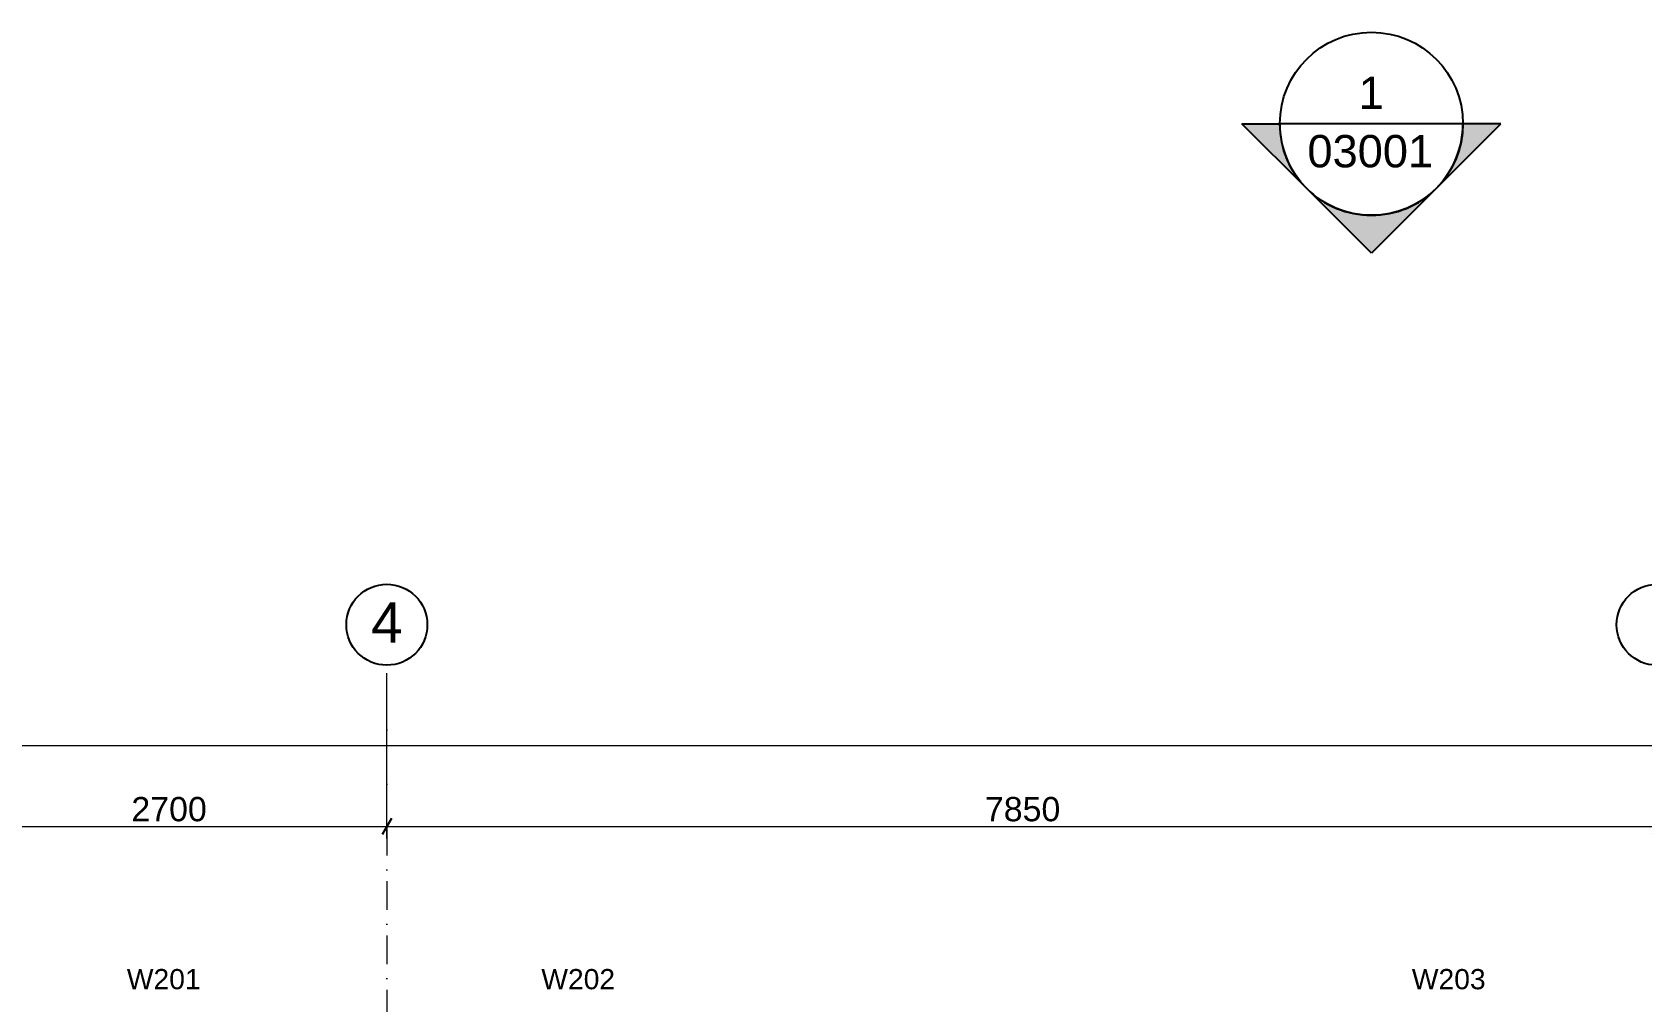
# Model space of a CAD drawing. Header units: millimetres. Extents: x -14278 to 101222, y -22378 to 34603.
# Drawn here: x 65825 to 75773, y 14043 to 20034 of the extents above; entities that cross this region are included whole.
import ezdxf
from ezdxf.enums import TextEntityAlignment as Align

# ---------------------------------------------------------------- set-up
doc = ezdxf.new("R2010")
doc.units = ezdxf.units.MM
doc.header["$MEASUREMENT"] = 0
doc.linetypes.add('Dot & Dashed', pattern=[335.138881, 176.388884, -88.194442, 0, -70.555556])
for name, color, linetype in [('A-Zz_20_10_90-T_TextWindow', 7, 'Continuous'), ('A-Zz_60_50_30-P_MarkerElevation', 7, 'Continuous'), ('NewA-Zz_20_20-D_DimensionGrid', 7, 'Continuous'), ('NewA-Zz_35_40_80-M_GridStructural', 7, 'Continuous')]:
    doc.layers.add(name, color=color, linetype=linetype)
doc.styles.add('GENERATED_STYLE_1', font='')
doc.styles.get('GENERATED_STYLE_1').set_extended_font_data('Arial')
doc.dimstyles.new('GENERATED_STYLE__2', dxfattribs={"dimtxt": 150, "dimasz": 76, "dimexe": 0.18, "dimexo": 300, "dimgap": 0.09, "dimtad": 1, "dimtih": 1, "dimtoh": 1, "dimdec": 0, "dimzin": 0, "dimdsep": 46, "dimtxsty": 'GENERATED_STYLE_1', "dimblk": 'ARROWHEAD_2', "dimblk1": 'ARROWHEAD_2', "dimblk2": 'ARROWHEAD_2', "dimcen": 0.09, "dimclrd": 6, "dimclre": 6, "dimclrt": 7, "dimazin": 0, "dimtfac": 1, "dimtdec": 4, "dimtmove": 0, "dimatfit": 3, "dimfxl": 0, "dimtolj": 1, "dimtzin": 0, "dimarcsym": 0})

# ---------------------------------------------------------------- blocks, each defined once
blk = doc.blocks.new('Standard grid marker')
at = {"layer": 'NewA-Zz_35_40_80-M_GridStructural', "color": 6, "linetype": 'Dot & Dashed', "lineweight": 13}
for q in [(18130.8, 0), (0, 0)]:
    blk.add_line((1000, 0), q, dxfattribs=at)
at = {"layer": 'NewA-Zz_35_40_80-M_GridStructural', "linetype": 'Continuous'}
blk.add_circle((-250, 0), 250, dxfattribs=at)
at = {"layer": 'NewA-Zz_35_40_80-M_GridStructural', "color": 6, "linetype": 'Dot & Dashed', "lineweight": 13}
blk.add_point((1000, 0), dxfattribs=at)
blk.add_point((1000, 0), dxfattribs=at)
at = {"layer": 'NewA-Zz_35_40_80-M_GridStructural', "style": 'GENERATED_STYLE_1'}
blk.add_attdef('AC_MarkerText_1', text='', height=250, rotation=90, dxfattribs=at).set_placement((-250, 14.3), align=Align.MIDDLE_CENTER)
blk = doc.blocks.new('*D1028', base_point=(59666.9, -1647.2))
at = {"layer": 'NewA-Zz_20_20-D_DimensionGrid', "color": 6, "linetype": 'Continuous', "lineweight": 13}
for p, q in [((59366.9, 15551.7), (59366.9, 15823)), ((94816.9, 15551.7), (94816.9, 15823)), ((59318, 15626.7), (59366.9, 15626.7)), ((59366.9, 15626.7), (94816.9, 15626.7)), ((94816.9, 15626.7), (94865.8, 15626.7))]:
    blk.add_line(p, q, dxfattribs=at)
at = {"layer": 'NewA-Zz_20_20-D_DimensionGrid', "linetype": 'Continuous'}
for p, q in [((59395.8, 15676.7), (59338, 15576.7)), ((94788, 15576.7), (94845.8, 15676.7))]:
    blk.add_line(p, q, dxfattribs=at)
at = {"layer": 'NewA-Zz_20_20-D_DimensionGrid', "insert": (76805.9, 15656.7), "char_height": 150, "attachment_point": 7, "style": 'GENERATED_STYLE_1'}
blk.add_mtext('\\A1;{\\fArial|b0|i0|c0|p34;35450}', dxfattribs=at)
blk = doc.blocks.new('ARROWHEAD_2')
at = {"color": 0, "linetype": 'Continuous', "lineweight": 0}
for p, q in [((0, 0), (-1, 0)), ((-0.38, -0.66), (0.38, 0.66))]:
    blk.add_line(p, q, dxfattribs=at)
blk = doc.blocks.new('*D1032', base_point=(59666.9, -1647.2))
at = {"layer": 'NewA-Zz_20_20-D_DimensionGrid', "color": 6, "linetype": 'Continuous', "lineweight": 13}
for p, q in [((65316.9, 15051.6), (65316.9, 16073)), ((68016.9, 15051.6), (68016.9, 16073)), ((61566.9, 15126.6), (65316.9, 15126.6)), ((65316.9, 15126.6), (68016.9, 15126.6))]:
    blk.add_line(p, q, dxfattribs=at)
at = {"layer": 'NewA-Zz_20_20-D_DimensionGrid', "linetype": 'Continuous'}
for p, q in [((65345.8, 15176.6), (65288, 15076.6)), ((68045.8, 15176.6), (67988, 15076.6))]:
    blk.add_line(p, q, dxfattribs=at)
at = {"layer": 'NewA-Zz_20_20-D_DimensionGrid', "insert": (66438.1, 15156.6), "char_height": 150, "attachment_point": 7, "style": 'GENERATED_STYLE_1'}
blk.add_mtext('\\A1;{\\fArial|b0|i0|c0|p34;2700}', dxfattribs=at)
blk = doc.blocks.new('*D1033', base_point=(59666.9, -1647.2))
at = {"layer": 'NewA-Zz_20_20-D_DimensionGrid', "color": 6, "linetype": 'Continuous', "lineweight": 13}
for p, q in [((68016.9, 15051.6), (68016.9, 16073)), ((75866.9, 15051.6), (75866.9, 16073)), ((68016.9, 15126.6), (75866.9, 15126.6))]:
    blk.add_line(p, q, dxfattribs=at)
at = {"layer": 'NewA-Zz_20_20-D_DimensionGrid', "linetype": 'Continuous'}
for p, q in [((68045.8, 15176.6), (67988, 15076.6)), ((75895.8, 15176.6), (75838, 15076.6))]:
    blk.add_line(p, q, dxfattribs=at)
at = {"layer": 'NewA-Zz_20_20-D_DimensionGrid', "insert": (71713.1, 15156.6), "char_height": 150, "attachment_point": 7, "style": 'GENERATED_STYLE_1'}
blk.add_mtext('\\A1;{\\fArial|b0|i0|c0|p34;7850}', dxfattribs=at)
blk = doc.blocks.new('Elevation_6_2', base_point=(51854.3, 19468.1))
at = {"layer": 'A-Zz_60_50_30-P_MarkerElevation', "linetype": 'Continuous'}
for points in [[(73301.8, 19468.1), (73536.1, 19468.1, 0.198912), (73701.8, 19068.1)], [(74901.8, 19468.1), (74667.5, 19468.1, -0.198912), (74501.8, 19068.1)], [(73701.8, 19068.1, 0.414214), (74501.8, 19068.1), (74101.8, 18668.1)]]:
    blk.add_hatch(color=256, dxfattribs=at).paths.add_polyline_path(points)
for p, q in [((73701.8, 19068.1), (73301.8, 19468.1)), ((73301.8, 19468.1), (73536.1, 19468.1)), ((74667.5, 19468.1), (73536.1, 19468.1)), ((74501.8, 19068.1), (74901.8, 19468.1)), ((74901.8, 19468.1), (74667.5, 19468.1)), ((74101.8, 18668.1), (73701.8, 19068.1)), ((74501.8, 19068.1), (74101.8, 18668.1))]:
    blk.add_line(p, q, dxfattribs=at)
blk.add_circle((74101.8, 19468.1), 565.7, dxfattribs=at)
for start, end in [(180, 225), (315, 0), (225, 315)]:
    blk.add_arc((74101.8, 19468.1), 565.7, start, end, dxfattribs=at)
at = {"layer": 'A-Zz_60_50_30-P_MarkerElevation', "char_height": 200, "attachment_point": 9, "style": 'GENERATED_STYLE_1'}
for s, insert in [('\\A1;{\\fArial|b0|i0|c0|p34;1}', (74178.1, 19559.5)), ('\\A1;{\\fArial|b0|i0|c0|p34;03001}', (74483.2, 19196))]:
    blk.add_mtext(s, dxfattribs=dict(at, insert=insert))
blk = doc.blocks.new('Label_145_2', base_point=(66213.1, 14324.4))
at = {"layer": 'A-Zz_20_10_90-T_TextWindow', "insert": (66638.1, 14245.8), "char_height": 125, "attachment_point": 2, "style": 'GENERATED_STYLE_1'}
blk.add_mtext('\\fArial|b0|i0|c0|p34;W201\\fArial|b0|i0|c0|p34;\\fArial|b0|i0|c0|p34;\\fArial|b0|i0|c0|p34;\\fArial|b0|i0|c0|p34;\\fArial|b0|i0|c0|p34;\\fArial|b0|i0|c0|p34;\\fArial|b0|i0|c0|p34;\\fArial|b0|i0|c0|p34;\\fArial|b0|i0|c0|p34;\\fArial|b0|i0|c0|p34;\\fArial|b0|i0|c0|p34;\\fArial|b0|i0|c0|p34;\\fArial|b0|i0|c0|p34;\\fArial|b0|i0|c0|p34;\\fArial|b0|i0|c0|p34;\\fArial|b0|i0|c0|p34;\\fArial|b0|i0|c0|p34;\\fArial|b0|i0|c0|p34;\\fArial|b0|i0|c0|p34;\\fArial|b0|i0|c0|p34;\\fArial|b0|i0|c0|p34;\\fArial|b0|i0|c0|p34;\\fArial|b0|i0|c0|p34;\\fArial|b0|i0|c0|p34;\\fArial|b0|i0|c0|p34;\\fArial|b0|i0|c0|p34;\\fArial|b0|i0|c0|p34;\\fArial|b0|i0|c0|p34;\\fArial|b0|i0|c0|p34;}', dxfattribs=at)
blk = doc.blocks.new('Label_146_2', base_point=(68774.7, 14324.4))
at = {"layer": 'A-Zz_20_10_90-T_TextWindow', "insert": (69199.7, 14245.8), "char_height": 125, "attachment_point": 2, "style": 'GENERATED_STYLE_1'}
blk.add_mtext('\\fArial|b0|i0|c0|p34;W202\\fArial|b0|i0|c0|p34;\\fArial|b0|i0|c0|p34;\\fArial|b0|i0|c0|p34;\\fArial|b0|i0|c0|p34;\\fArial|b0|i0|c0|p34;\\fArial|b0|i0|c0|p34;\\fArial|b0|i0|c0|p34;\\fArial|b0|i0|c0|p34;\\fArial|b0|i0|c0|p34;\\fArial|b0|i0|c0|p34;\\fArial|b0|i0|c0|p34;\\fArial|b0|i0|c0|p34;\\fArial|b0|i0|c0|p34;\\fArial|b0|i0|c0|p34;\\fArial|b0|i0|c0|p34;\\fArial|b0|i0|c0|p34;\\fArial|b0|i0|c0|p34;\\fArial|b0|i0|c0|p34;\\fArial|b0|i0|c0|p34;\\fArial|b0|i0|c0|p34;\\fArial|b0|i0|c0|p34;\\fArial|b0|i0|c0|p34;\\fArial|b0|i0|c0|p34;\\fArial|b0|i0|c0|p34;\\fArial|b0|i0|c0|p34;\\fArial|b0|i0|c0|p34;\\fArial|b0|i0|c0|p34;\\fArial|b0|i0|c0|p34;\\fArial|b0|i0|c0|p34;}', dxfattribs=at)
blk = doc.blocks.new('Label_147_2', base_point=(74154.7, 14324.4))
at = {"layer": 'A-Zz_20_10_90-T_TextWindow', "insert": (74579.7, 14245.8), "char_height": 125, "attachment_point": 2, "style": 'GENERATED_STYLE_1'}
blk.add_mtext('\\fArial|b0|i0|c0|p34;W203\\fArial|b0|i0|c0|p34;\\fArial|b0|i0|c0|p34;\\fArial|b0|i0|c0|p34;\\fArial|b0|i0|c0|p34;\\fArial|b0|i0|c0|p34;\\fArial|b0|i0|c0|p34;\\fArial|b0|i0|c0|p34;\\fArial|b0|i0|c0|p34;\\fArial|b0|i0|c0|p34;\\fArial|b0|i0|c0|p34;\\fArial|b0|i0|c0|p34;\\fArial|b0|i0|c0|p34;\\fArial|b0|i0|c0|p34;\\fArial|b0|i0|c0|p34;\\fArial|b0|i0|c0|p34;\\fArial|b0|i0|c0|p34;\\fArial|b0|i0|c0|p34;\\fArial|b0|i0|c0|p34;\\fArial|b0|i0|c0|p34;\\fArial|b0|i0|c0|p34;\\fArial|b0|i0|c0|p34;\\fArial|b0|i0|c0|p34;\\fArial|b0|i0|c0|p34;\\fArial|b0|i0|c0|p34;\\fArial|b0|i0|c0|p34;\\fArial|b0|i0|c0|p34;\\fArial|b0|i0|c0|p34;\\fArial|b0|i0|c0|p34;\\fArial|b0|i0|c0|p34;}', dxfattribs=at)

msp = doc.modelspace()

# ---------------------------------------------------------------- block references
at = {"layer": 'A-Zz_20_10_90-T_TextWindow', "color": 6, "linetype": 'Continuous', "lineweight": 13}
for name, p in [('Label_145_2', (66213.1, 14324.4)), ('Label_146_2', (68774.7, 14324.4)), ('Label_147_2', (74154.7, 14324.4))]:
    msp.add_blockref(name, p, dxfattribs=at)
at = {"layer": 'A-Zz_60_50_30-P_MarkerElevation', "color": 82, "lineweight": 13}
msp.add_blockref('Elevation_6_2', (51854.3, 19468.1), dxfattribs=at)
at = {"layer": 'NewA-Zz_35_40_80-M_GridStructural', "color": 1, "linetype": 'Continuous', "lineweight": 18}
ref = msp.add_blockref('Standard grid marker', (68016.9, 16123), dxfattribs=dict(at, zscale=1000, rotation=270))
ref.add_attrib('AC_MarkerText_1', '4', dxfattribs={"color": 7, "height": 250, "rotation": 360, "style": 'GENERATED_STYLE_1'}).set_placement((68016.9, 16387.3), align=Align.MIDDLE_CENTER)
at = {"layer": 'NewA-Zz_35_40_80-M_GridStructural', "color": 1, "linetype": 'Continuous', "lineweight": 18, "zscale": 1000, "rotation": 270}
msp.add_blockref('Standard grid marker', (75866.9, 16123), dxfattribs=at)

# ---------------------------------------------------------------- dimensions: what is measured, and where the dimension line sits
at = {"layer": 'NewA-Zz_20_20-D_DimensionGrid', "color": 6, "linetype": 'Continuous', "lineweight": 13}
for base, p1, p2, picture, middle in [((68016.9, 15126.6), (65316.9, 16373), (68016.9, 16373), '*D1032', (66673.6, 15231.6)), ((75866.9, 15126.6), (68016.9, 16373), (75866.9, 16373), '*D1033', (71948.6, 15231.6)), ((94816.9, 15626.7), (59366.9, 16123), (94816.9, 16123), '*D1028', (77100.2, 15731.7))]:
    dim = msp.add_linear_dim(base=base, p1=p1, p2=p2, dimstyle='GENERATED_STYLE__2', dxfattribs=at)
    dim.commit()
    dim.dimension.update_dxf_attribs({"geometry": picture, "text_midpoint": middle, "dimtype": 160})

doc.saveas('drawing.dxf')
